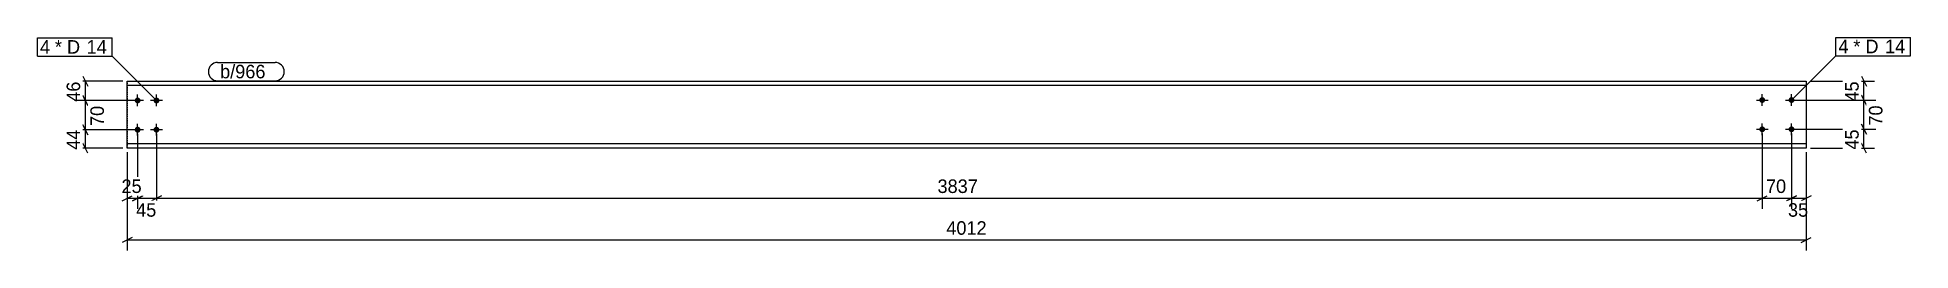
# Model space of a CAD drawing. Header units: millimetres. Extents: x 32 to 4508, y 32 to 543.
import ezdxf

# ---------------------------------------------------------------- set-up
doc = ezdxf.new("R2010")
doc.units = ezdxf.units.MM
doc.linetypes.add('DXK_LINE_DOT4', pattern=[0.9408, 0.4704, -0.4704])
doc.styles.add('Comic Sans MS', font='COMIC.TTF', dxfattribs={"height": 0.2})

msp = doc.modelspace()

# ---------------------------------------------------------------- hatches: boundary and pattern name
at = {"linetype": 'Continuous'}
for points in [[(278.4, 391.6), (278.2, 390.1), (277.8, 388.8), (277.1, 387.5), (276.1, 386.4), (274.9, 385.5), (273.6, 384.9), (272.1, 384.6), (270.7, 384.6), (269.2, 384.9), (267.9, 385.5), (266.7, 386.4), (265.7, 387.5), (265, 388.8), (264.5, 390.1), (264.4, 391.6), (264.5, 393.1), (265, 394.4), (265.7, 395.7), (266.7, 396.8), (267.9, 397.7), (269.2, 398.3), (270.7, 398.6), (272.1, 398.6), (273.6, 398.3), (274.9, 397.7), (276.1, 396.8), (277.1, 395.7), (277.8, 394.4), (278.2, 393.1)], [(323.4, 391.6), (323.2, 390.1), (322.8, 388.8), (322.1, 387.5), (321.1, 386.4), (319.9, 385.5), (318.6, 384.9), (317.1, 384.6), (315.7, 384.6), (314.2, 384.9), (312.9, 385.5), (311.7, 386.4), (310.7, 387.5), (310, 388.8), (309.5, 390.1), (309.4, 391.6), (309.5, 393.1), (310, 394.4), (310.7, 395.7), (311.7, 396.8), (312.9, 397.7), (314.2, 398.3), (315.7, 398.6), (317.1, 398.6), (318.6, 398.3), (319.9, 397.7), (321.1, 396.8), (322.1, 395.7), (322.8, 394.4), (323.2, 393.1)], [(4146.5, 392.6, -1), (4160.5, 392.6, -1)], [(4216.5, 392.6, -1), (4230.5, 392.6, -1)], [(278.4, 321.6), (278.2, 320.1), (277.8, 318.8), (277.1, 317.5), (276.1, 316.4), (274.9, 315.5), (273.6, 314.9), (272.1, 314.6), (270.7, 314.6), (269.2, 314.9), (267.9, 315.5), (266.7, 316.4), (265.7, 317.5), (265, 318.8), (264.5, 320.1), (264.4, 321.6), (264.5, 323.1), (265, 324.4), (265.7, 325.7), (266.7, 326.8), (267.9, 327.7), (269.2, 328.3), (270.7, 328.6), (272.1, 328.6), (273.6, 328.3), (274.9, 327.7), (276.1, 326.8), (277.1, 325.7), (277.8, 324.4), (278.2, 323.1)], [(323.4, 321.6), (323.2, 320.1), (322.8, 318.8), (322.1, 317.5), (321.1, 316.4), (319.9, 315.5), (318.6, 314.9), (317.1, 314.6), (315.7, 314.6), (314.2, 314.9), (312.9, 315.5), (311.7, 316.4), (310.7, 317.5), (310, 318.8), (309.5, 320.1), (309.4, 321.6), (309.5, 323.1), (310, 324.4), (310.7, 325.7), (311.7, 326.8), (312.9, 327.7), (314.2, 328.3), (315.7, 328.6), (317.1, 328.6), (318.6, 328.3), (319.9, 327.7), (321.1, 326.8), (322.1, 325.7), (322.8, 324.4), (323.2, 323.1)], [(4146.5, 322.6, -1), (4160.5, 322.6, -1)], [(4216.5, 322.6, -1), (4230.5, 322.6, -1)]]:
    msp.add_hatch(color=3, dxfattribs=at).paths.add_polyline_path(points)

# ---------------------------------------------------------------- linework, layer by layer
at = {"color": 8, "linetype": 'Continuous'}
for p, q in [((140.4, 449.6), (152.4, 425.6)), ((4390.4, 449.6), (4402.4, 425.6)), ((236.4, 437.6), (118, 437.6)), ((152.4, 379.6), (140.4, 403.6)), ((146.4, 391.6), (146.4, 437.6)), ((4268.5, 437.6), (4422, 437.6)), ((4402.4, 380.6), (4390.4, 404.6)), ((4396.4, 392.6), (4396.4, 437.6)), ((261.4, 391.6), (118, 391.6)), ((4233.5, 392.6), (4422, 392.6)), ((261.4, 321.6), (120.8, 321.6)), ((152.4, 309.6), (140.4, 333.6)), ((4233.5, 322.6), (4424.8, 322.6)), ((4402.4, 310.6), (4390.4, 334.6)), ((236.4, 277.6), (118, 277.6)), ((152.4, 265.6), (140.4, 289.6)), ((271.4, 311.6), (271.4, 129.2)), ((316.4, 311.6), (316.4, 132)), ((316.4, 311.6), (316.4, 129.2)), ((4153.5, 312.6), (4153.5, 132)), ((4223.5, 312.6), (4223.5, 129.2)), ((4268.5, 277.6), (4422, 277.6)), ((4402.4, 265.6), (4390.4, 289.6)), ((4258.5, 267.6), (4258.5, 129.2)), ((259.4, 151.6), (283.4, 163.6)), ((271.4, 157.6), (316.4, 157.6)), ((328.4, 163.6), (304.4, 151.6)), ((328.4, 163.6), (304.4, 151.6)), ((4141.5, 151.6), (4165.5, 163.6)), ((4211.5, 151.6), (4235.5, 163.6)), ((4223.5, 157.6), (4258.5, 157.6)), ((4270.5, 163.6), (4246.5, 151.6)), ((258.4, 63.6), (234.4, 51.6)), ((246.4, 57.6), (4258.5, 57.6)), ((4246.5, 51.6), (4270.5, 63.6))]:
    msp.add_line(p, q, dxfattribs=at)
at = {"color": 7, "linetype": 'Continuous'}
for p, q in [((246.4, 427.1), (246.4, 437.6)), ((246.4, 437.6), (246.4, 437.6)), ((246.4, 437.6), (4258.5, 437.6)), ((246.4, 288.1), (246.4, 427.1)), ((246.4, 427.1), (246.4, 427.1)), ((4258.5, 427.1), (246.4, 427.1)), ((4258.5, 437.6), (4258.5, 277.6)), ((246.4, 277.6), (246.4, 288.1)), ((246.4, 288.1), (246.4, 288.1)), ((4258.5, 288.1), (246.4, 288.1)), ((246.4, 277.6), (246.4, 277.6)), ((4258.5, 277.6), (246.4, 277.6))]:
    msp.add_line(p, q, dxfattribs=at)
at = {"color": 7, "linetype": 'DXK_LINE_DOT4'}
msp.add_line((246.4, 437.6), (246.4, 277.6), dxfattribs=at)
at = {"color": 3, "linetype": 'Continuous'}
for p, q in [((271.4, 377.6), (271.4, 405.6)), ((316.4, 377.6), (316.4, 405.6)), ((4153.5, 378.6), (4153.5, 406.6)), ((4223.5, 378.6), (4223.5, 406.6)), ((285.4, 391.6), (257.4, 391.6)), ((330.4, 391.6), (302.4, 391.6)), ((4139.5, 392.6), (4167.5, 392.6)), ((4209.5, 392.6), (4237.5, 392.6)), ((285.4, 321.6), (257.4, 321.6)), ((271.4, 307.6), (271.4, 335.6)), ((330.4, 321.6), (302.4, 321.6)), ((316.4, 307.6), (316.4, 335.6)), ((4139.5, 322.6), (4167.5, 322.6)), ((4153.5, 308.6), (4153.5, 336.6)), ((4209.5, 322.6), (4237.5, 322.6)), ((4223.5, 308.6), (4223.5, 336.6))]:
    msp.add_line(p, q, dxfattribs=at)

# ---------------------------------------------------------------- wipeouts: each hides what was drawn before it
at = {"color": 0}
for points in [[(64.1, 503.7), (64.1, 535.7), (38, 535.7), (38, 503.7)], [(4361.6, 504.7), (4361.6, 536.7), (4335.6, 536.7), (4335.6, 504.7)]]:
    msp.add_wipeout(points, dxfattribs=at)

# ---------------------------------------------------------------- next in the draw order: wipeouts: each hides what was drawn before it
for points in [[(64.1, 503.7), (64.1, 535.7), (38, 535.7), (38, 503.7)], [(4361.6, 504.7), (4361.6, 536.7), (4335.6, 536.7), (4335.6, 504.7)], [(593.8, 444.6), (593.8, 476.6), (468.4, 476.6), (468.4, 444.6)], [(140.4, 447.1), (95.6, 447.1), (95.6, 382.1), (140.4, 382.1)], [(4390.4, 447.6), (4345.6, 447.6), (4345.6, 382.6), (4390.4, 382.6)], [(4273.5, 106.8), (4273.5, 151.6), (4208.6, 151.6), (4208.6, 106.8)], [(2307.6, 63.6), (2307.6, 108.4), (2197.4, 108.4), (2197.4, 63.6)]]:
    msp.add_wipeout(points, dxfattribs=at)

# ---------------------------------------------------------------- next in the draw order: linework, layer by layer
at = {"color": 7, "linetype": 'Continuous'}
for p, q in [((32, 497.7), (32, 541.7)), ((4329.6, 498.7), (4329.6, 542.7)), ((4223.5, 392.6), (4329.6, 498.7))]:
    msp.add_line(p, q, dxfattribs=at)
at = {"color": 8, "linetype": 'Continuous'}
for p, q in [((140.4, 403.6), (152.4, 379.6)), ((4390.4, 404.6), (4402.4, 380.6)), ((261.4, 391.6), (120.8, 391.6)), ((146.4, 321.6), (146.4, 391.6)), ((4233.5, 392.6), (4424.8, 392.6)), ((4396.4, 322.6), (4396.4, 392.6)), ((4223.5, 312.6), (4223.5, 132)), ((4258.5, 267.6), (4258.5, 32)), ((4153.5, 157.6), (4223.5, 157.6)), ((4235.5, 163.6), (4211.5, 151.6))]:
    msp.add_line(p, q, dxfattribs=at)

# ---------------------------------------------------------------- next in the draw order: texts
at = {"color": 3, "style": 'Comic Sans MS'}
for s, p in [('46', (134, 388.5)), ('45', (4384, 389))]:
    msp.add_text(s, height=32.38, rotation=90.0002, dxfattribs=at).set_placement(p)
for s, p in [('35', (4215, 113.2)), ('4012', (2203.8, 70))]:
    msp.add_text(s, height=32.38, dxfattribs=at).set_placement(p)

# ---------------------------------------------------------------- next in the draw order: wipeouts: each hides what was drawn before it
at = {"color": 0}
for points in [[(139.9, 503.7), (139.9, 535.7), (73.7, 535.7), (73.7, 503.7)], [(4437.4, 504.7), (4437.4, 536.7), (4371.2, 536.7), (4371.2, 504.7)], [(593.8, 444.6), (593.8, 476.6), (468.4, 476.6), (468.4, 444.6)]]:
    msp.add_wipeout(points, dxfattribs=at)

# ---------------------------------------------------------------- next in the draw order: linework, layer by layer
at = {"color": 7, "linetype": 'Continuous'}
for p, q in [((462.4, 482.6), (599.8, 482.6)), ((462.4, 438.6), (599.8, 438.6))]:
    msp.add_line(p, q, dxfattribs=at)
for centre, start, end in [((462.4, 460.6), 90, 270), ((599.8, 460.6), 270, 90)]:
    msp.add_arc(centre, 22, start, end, dxfattribs=at)

# ---------------------------------------------------------------- next in the draw order: texts
at = {"color": 3, "style": 'Comic Sans MS'}
msp.add_text('b/966', height=32.38, dxfattribs=at).set_placement((468.4, 444.6))

# ---------------------------------------------------------------- next in the draw order: wipeouts: each hides what was drawn before it
at = {"color": 0}
for points in [[(139.9, 503.7), (139.9, 535.7), (73.7, 535.7), (73.7, 503.7)], [(4437.4, 504.7), (4437.4, 536.7), (4371.2, 536.7), (4371.2, 504.7)], [(197.2, 389.1), (152.4, 389.1), (152.4, 324.1), (197.2, 324.1)], [(4447.2, 390.1), (4402.4, 390.1), (4402.4, 325.1), (4447.2, 325.1)], [(4221, 163.6), (4221, 208.4), (4156.1, 208.4), (4156.1, 163.6)]]:
    msp.add_wipeout(points, dxfattribs=at)

# ---------------------------------------------------------------- next in the draw order: linework, layer by layer
at = {"color": 8, "linetype": 'Continuous'}
for p, q in [((261.4, 321.6), (118, 321.6)), ((140.4, 333.6), (152.4, 309.6)), ((146.4, 277.6), (146.4, 321.6)), ((4233.5, 322.6), (4422, 322.6)), ((4390.4, 334.6), (4402.4, 310.6)), ((4396.4, 277.6), (4396.4, 322.6)), ((4153.5, 312.6), (4153.5, 132)), ((316.4, 157.6), (4153.5, 157.6)), ((4141.5, 151.6), (4165.5, 163.6))]:
    msp.add_line(p, q, dxfattribs=at)

# ---------------------------------------------------------------- next in the draw order: texts
at = {"color": 3, "style": 'Comic Sans MS'}
for s, height, p in [('4', 32.4, (38, 503.7)), ('4', 32.4, (4335.6, 504.7)), ('70', 32.38, (4162.5, 170))]:
    msp.add_text(s, height=height, dxfattribs=at).set_placement(p)
for p in [(190.8, 330.5), (4440.8, 331.5)]:
    msp.add_text('70', height=32.38, rotation=90.0002, dxfattribs=at).set_placement(p)

# ---------------------------------------------------------------- next in the draw order: wipeouts: each hides what was drawn before it
at = {"color": 0}
for points in [[(194.7, 503.7), (194.7, 535.7), (149.5, 535.7), (149.5, 503.7)], [(4492.3, 504.7), (4492.3, 536.7), (4447, 536.7), (4447, 504.7)]]:
    msp.add_wipeout(points, dxfattribs=at)

# ---------------------------------------------------------------- next in the draw order: wipeouts: each hides what was drawn before it
for points in [[(194.7, 503.7), (194.7, 535.7), (149.5, 535.7), (149.5, 503.7)], [(4492.3, 504.7), (4492.3, 536.7), (4447, 536.7), (4447, 504.7)], [(140.4, 332.1), (95.6, 332.1), (95.6, 267.1), (140.4, 267.1)], [(4390.4, 332.6), (4345.6, 332.6), (4345.6, 267.6), (4390.4, 267.6)], [(2293.5, 163.6), (2293.5, 208.4), (2176.4, 208.4), (2176.4, 163.6)], [(326.4, 106.8), (326.4, 151.6), (261.4, 151.6), (261.4, 106.8)]]:
    msp.add_wipeout(points, dxfattribs=at)

# ---------------------------------------------------------------- next in the draw order: linework, layer by layer
at = {"color": 7, "linetype": 'Continuous'}
for p, q in [((32, 541.7), (210.3, 541.7)), ((210.3, 497.7), (210.3, 541.7)), ((4329.6, 542.7), (4507.9, 542.7)), ((4507.9, 498.7), (4507.9, 542.7)), ((32, 497.7), (210.3, 497.7)), ((316.4, 391.6), (210.3, 497.7)), ((4329.6, 498.7), (4507.9, 498.7))]:
    msp.add_line(p, q, dxfattribs=at)
at = {"color": 8, "linetype": 'Continuous'}
for p, q in [((271.4, 311.6), (271.4, 132)), ((246.4, 267.6), (246.4, 132)), ((234.4, 151.6), (258.4, 163.6)), ((246.4, 157.6), (271.4, 157.6)), ((283.4, 163.6), (259.4, 151.6))]:
    msp.add_line(p, q, dxfattribs=at)

# ---------------------------------------------------------------- next in the draw order: texts
at = {"color": 3, "style": 'Comic Sans MS'}
for s, p in [('* D', (73.7, 503.7)), ('14', (149.5, 503.7)), ('* D', (4371.2, 504.7)), ('14', (4447, 504.7)), ('3837', (2182.8, 170)), ('45', (267.8, 113.2))]:
    msp.add_text(s, height=32.38, dxfattribs=at).set_placement(p)
for s, p in [('44', (134, 273.5)), ('45', (4384, 274))]:
    msp.add_text(s, height=32.38, rotation=90.0002, dxfattribs=at).set_placement(p)

# ---------------------------------------------------------------- next in the draw order: wipeouts: each hides what was drawn before it
at = {"color": 0}
msp.add_wipeout([(291.4, 163.6), (291.4, 208.4), (226.4, 208.4), (226.4, 163.6)], dxfattribs=at)

# ---------------------------------------------------------------- next in the draw order: linework, layer by layer
at = {"color": 8, "linetype": 'Continuous'}
msp.add_line((246.4, 267.6), (246.4, 32), dxfattribs=at)

# ---------------------------------------------------------------- next in the draw order: texts
at = {"color": 3, "style": 'Comic Sans MS'}
msp.add_text('25', height=32.38, dxfattribs=at).set_placement((232.8, 170))

doc.saveas('drawing.dxf')
